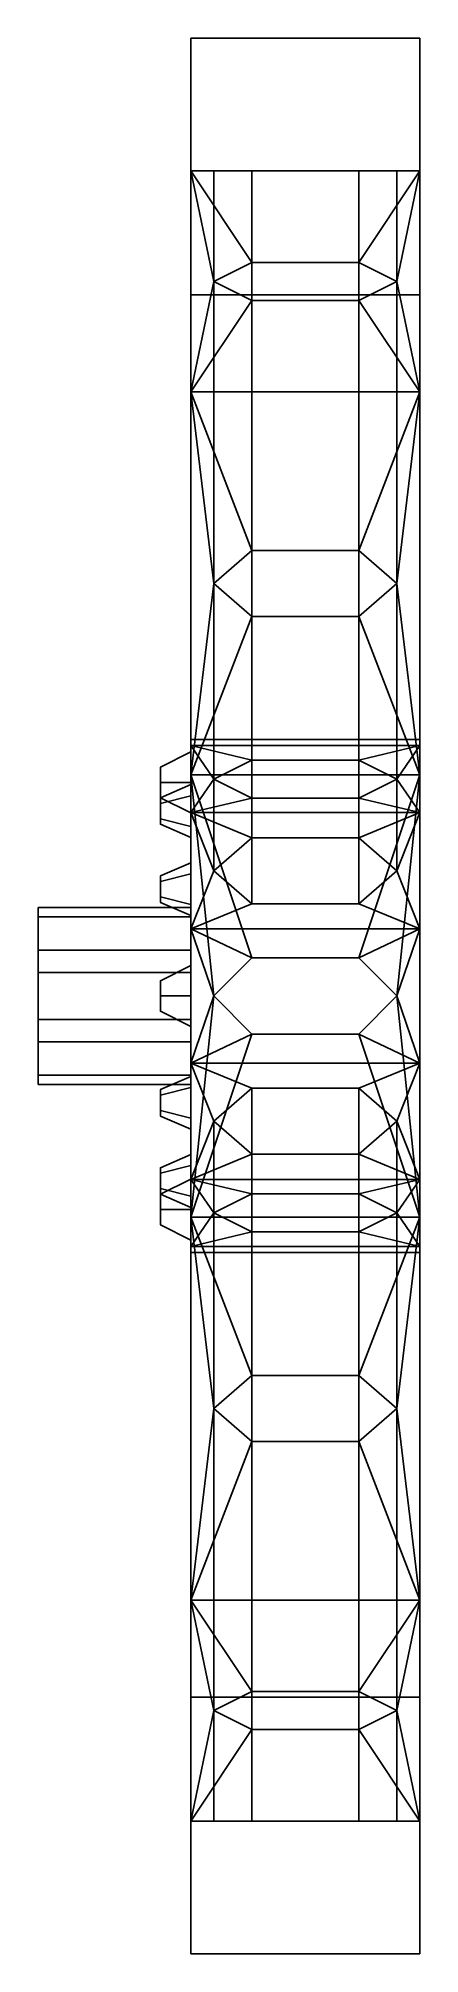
# Model space of a CAD drawing. Extents: x -1.05 to 1.05, y -0.63 to 0.63.
# Drawn here: x -1.05 to -0.8, y -0.628 to 0.628 of the extents above.
import ezdxf

# ---------------------------------------------------------------- set-up
doc = ezdxf.new("R2010")
doc.units = 0
doc.layers.add('WHEELS', color=2, linetype='CONTINUOUS')

msp = doc.modelspace()

# ---------------------------------------------------------------- linework, layer by layer
at = {"layer": 'WHEELS'}
for points in [[(-0.95, 0.4596, 0.4596), (-0.95, 0.6279, 0.1682), (-0.95, 0.5409, 0.1449), (-0.95, 0.396, 0.396)], [(-0.8, 0.4596, 0.4596), (-0.8, 0.6279, 0.1682), (-0.95, 0.6279, 0.1682), (-0.95, 0.4596, 0.4596)], [(-0.95, 0.6279, 0.1682), (-0.95, 0.6279, -0.1682), (-0.95, 0.5409, -0.1449), (-0.95, 0.5409, 0.1449)], [(-0.8, 0.6279, 0.1682), (-0.8, 0.6279, -0.1682), (-0.95, 0.6279, -0.1682), (-0.95, 0.6279, 0.1682)], [(-0.95, 0.6279, -0.1682), (-0.95, 0.4596, -0.4596), (-0.95, 0.396, -0.396), (-0.95, 0.5409, -0.1449)], [(-0.8, 0.6279, -0.1682), (-0.8, 0.4596, -0.4596), (-0.95, 0.4596, -0.4596), (-0.95, 0.6279, -0.1682)], [(-0.8, 0.396, 0.396), (-0.8, 0.5409, 0.1449), (-0.8, 0.6279, 0.1682), (-0.8, 0.4596, 0.4596)], [(-0.8, 0.5409, 0.1449), (-0.8, 0.5409, -0.1449), (-0.8, 0.6279, -0.1682), (-0.8, 0.6279, 0.1682)], [(-0.8, 0.5409, -0.1449), (-0.8, 0.396, -0.396), (-0.8, 0.4596, -0.4596), (-0.8, 0.6279, -0.1682)], [(-0.8, 0.5409, 0.1449), (-0.84, 0.4809, 0.2488), (-0.91, 0.4809, 0.2488), (-0.95, 0.5409, 0.1449)], [(-0.91, 0.4809, 0.2488), (-0.935, 0.4684, 0.2705), (-0.935, 0.4684, 0.2705), (-0.95, 0.5409, 0.1449)], [(-0.935, 0.4684, 0.2705), (-0.95, 0.396, 0.396), (-0.95, 0.396, 0.396), (-0.95, 0.5409, 0.1449)], [(-0.8, 0.5409, -0.1449), (-0.84, 0.5409, -0.025), (-0.91, 0.5409, -0.025), (-0.95, 0.5409, -0.1449)], [(-0.91, 0.5409, -0.025), (-0.935, 0.5409), (-0.935, 0.5409), (-0.95, 0.5409, -0.1449)], [(-0.935, 0.5409), (-0.95, 0.5409, 0.1449), (-0.95, 0.5409, 0.1449), (-0.95, 0.5409, -0.1449)], [(-0.91, 0.5409, 0.025), (-0.95, 0.5409, 0.1449), (-0.95, 0.5409, 0.1449), (-0.935, 0.5409)], [(-0.84, 0.5409, 0.025), (-0.8, 0.5409, 0.1449), (-0.95, 0.5409, 0.1449), (-0.91, 0.5409, 0.025)], [(-0.935, 0.4684, -0.2705), (-0.95, 0.5409, -0.1449), (-0.95, 0.5409, -0.1449), (-0.95, 0.396, -0.396)], [(-0.91, 0.4809, -0.2488), (-0.95, 0.5409, -0.1449), (-0.95, 0.5409, -0.1449), (-0.935, 0.4684, -0.2705)], [(-0.84, 0.4809, -0.2488), (-0.8, 0.5409, -0.1449), (-0.95, 0.5409, -0.1449), (-0.91, 0.4809, -0.2488)], [(-0.935, 0.5409), (-0.91, 0.5409, -0.025), (-0.91, 0.1642, -0.025), (-0.935, 0.1642)], [(-0.91, 0.5409, 0.025), (-0.935, 0.5409), (-0.935, 0.1642), (-0.91, 0.1642, 0.025)], [(-0.84, 0.5409, 0.025), (-0.91, 0.5409, 0.025), (-0.91, 0.1642, 0.025), (-0.84, 0.1642, 0.025)], [(-0.91, 0.5409, -0.025), (-0.84, 0.5409, -0.025), (-0.84, 0.1642, -0.025), (-0.91, 0.1642, -0.025)], [(-0.815, 0.4684, 0.2705), (-0.84, 0.4809, 0.2488), (-0.84, 0.4809, 0.2488), (-0.8, 0.5409, 0.1449)], [(-0.8, 0.5409, 0.1449), (-0.84, 0.5409, 0.025), (-0.84, 0.5409, 0.025), (-0.815, 0.5409)], [(-0.815, 0.5409), (-0.84, 0.5409, -0.025), (-0.84, 0.5409, -0.025), (-0.8, 0.5409, -0.1449)], [(-0.84, 0.5409, -0.025), (-0.815, 0.5409), (-0.815, 0.1642), (-0.84, 0.1642, -0.025)], [(-0.815, 0.5409), (-0.84, 0.5409, 0.025), (-0.84, 0.1642, 0.025), (-0.815, 0.1642)], [(-0.8, 0.5409, -0.1449), (-0.84, 0.4809, -0.2488), (-0.84, 0.4809, -0.2488), (-0.815, 0.4684, -0.2705)], [(-0.8, 0.396, 0.396), (-0.815, 0.4684, 0.2705), (-0.815, 0.4684, 0.2705), (-0.8, 0.5409, 0.1449)], [(-0.8, 0.5409, 0.1449), (-0.815, 0.5409), (-0.815, 0.5409), (-0.8, 0.5409, -0.1449)], [(-0.8, 0.5409, -0.1449), (-0.815, 0.4684, -0.2705), (-0.815, 0.4684, -0.2705), (-0.8, 0.396, -0.396)], [(-0.935, 0.4684, 0.2705), (-0.91, 0.4809, 0.2488), (-0.91, 0.1547, 0.0605), (-0.935, 0.1422, 0.0821)], [(-0.91, 0.4809, -0.2488), (-0.935, 0.4684, -0.2705), (-0.935, 0.1422, -0.0821), (-0.91, 0.1547, -0.0605)], [(-0.91, 0.4809, 0.2488), (-0.84, 0.4809, 0.2488), (-0.84, 0.1547, 0.0605), (-0.91, 0.1547, 0.0605)], [(-0.84, 0.4809, -0.2488), (-0.91, 0.4809, -0.2488), (-0.91, 0.1547, -0.0605), (-0.84, 0.1547, -0.0605)], [(-0.84, 0.4809, 0.2488), (-0.815, 0.4684, 0.2705), (-0.815, 0.1422, 0.0821), (-0.84, 0.1547, 0.0605)], [(-0.815, 0.4684, -0.2705), (-0.84, 0.4809, -0.2488), (-0.84, 0.1547, -0.0605), (-0.815, 0.1422, -0.0821)], [(-0.91, 0.4559, 0.2921), (-0.95, 0.396, 0.396), (-0.95, 0.396, 0.396), (-0.935, 0.4684, 0.2705)], [(-0.91, 0.4559, -0.2921), (-0.935, 0.4684, -0.2705), (-0.935, 0.4684, -0.2705), (-0.95, 0.396, -0.396)], [(-0.91, 0.4559, 0.2921), (-0.935, 0.4684, 0.2705), (-0.935, 0.1422, 0.0821), (-0.91, 0.1297, 0.1038)], [(-0.935, 0.4684, -0.2705), (-0.91, 0.4559, -0.2921), (-0.91, 0.1297, -0.1038), (-0.935, 0.1422, -0.0821)], [(-0.8, 0.396, 0.396), (-0.84, 0.4559, 0.2921), (-0.84, 0.4559, 0.2921), (-0.815, 0.4684, 0.2705)], [(-0.815, 0.4684, 0.2705), (-0.84, 0.4559, 0.2921), (-0.84, 0.1297, 0.1038), (-0.815, 0.1422, 0.0821)], [(-0.815, 0.4684, -0.2705), (-0.84, 0.4559, -0.2921), (-0.84, 0.4559, -0.2921), (-0.8, 0.396, -0.396)], [(-0.84, 0.4559, -0.2921), (-0.815, 0.4684, -0.2705), (-0.815, 0.1422, -0.0821), (-0.84, 0.1297, -0.1038)], [(-0.95, 0.1682, 0.6279), (-0.95, 0.4596, 0.4596), (-0.95, 0.396, 0.396), (-0.95, 0.1449, 0.5409)], [(-0.8, 0.1682, 0.6279), (-0.8, 0.4596, 0.4596), (-0.95, 0.4596, 0.4596), (-0.95, 0.1682, 0.6279)], [(-0.95, 0.4596, -0.4596), (-0.95, 0.1682, -0.6279), (-0.95, 0.1449, -0.5409), (-0.95, 0.396, -0.396)], [(-0.8, 0.4596, -0.4596), (-0.8, 0.1682, -0.6279), (-0.95, 0.1682, -0.6279), (-0.95, 0.4596, -0.4596)], [(-0.84, 0.4559, 0.2921), (-0.8, 0.396, 0.396), (-0.95, 0.396, 0.396), (-0.91, 0.4559, 0.2921)], [(-0.8, 0.396, -0.396), (-0.84, 0.4559, -0.2921), (-0.91, 0.4559, -0.2921), (-0.95, 0.396, -0.396)], [(-0.84, 0.4559, 0.2921), (-0.91, 0.4559, 0.2921), (-0.91, 0.1297, 0.1038), (-0.84, 0.1297, 0.1038)], [(-0.91, 0.4559, -0.2921), (-0.84, 0.4559, -0.2921), (-0.84, 0.1297, -0.1038), (-0.91, 0.1297, -0.1038)], [(-0.8, 0.1449, 0.5409), (-0.8, 0.396, 0.396), (-0.8, 0.4596, 0.4596), (-0.8, 0.1682, 0.6279)], [(-0.8, 0.396, -0.396), (-0.8, 0.1449, -0.5409), (-0.8, 0.1682, -0.6279), (-0.8, 0.4596, -0.4596)], [(-0.8, 0.396, 0.396), (-0.84, 0.2921, 0.4559), (-0.91, 0.2921, 0.4559), (-0.95, 0.396, 0.396)], [(-0.91, 0.2921, 0.4559), (-0.935, 0.2705, 0.4684), (-0.935, 0.2705, 0.4684), (-0.95, 0.396, 0.396)], [(-0.935, 0.2705, 0.4684), (-0.95, 0.1449, 0.5409), (-0.95, 0.1449, 0.5409), (-0.95, 0.396, 0.396)], [(-0.935, 0.2705, -0.4684), (-0.95, 0.396, -0.396), (-0.95, 0.396, -0.396), (-0.95, 0.1449, -0.5409)], [(-0.91, 0.2921, -0.4559), (-0.95, 0.396, -0.396), (-0.95, 0.396, -0.396), (-0.935, 0.2705, -0.4684)], [(-0.84, 0.2921, -0.4559), (-0.8, 0.396, -0.396), (-0.95, 0.396, -0.396), (-0.91, 0.2921, -0.4559)], [(-0.815, 0.2705, 0.4684), (-0.84, 0.2921, 0.4559), (-0.84, 0.2921, 0.4559), (-0.8, 0.396, 0.396)], [(-0.8, 0.396, -0.396), (-0.84, 0.2921, -0.4559), (-0.84, 0.2921, -0.4559), (-0.815, 0.2705, -0.4684)], [(-0.8, 0.1449, 0.5409), (-0.815, 0.2705, 0.4684), (-0.815, 0.2705, 0.4684), (-0.8, 0.396, 0.396)], [(-0.8, 0.396, -0.396), (-0.815, 0.2705, -0.4684), (-0.815, 0.2705, -0.4684), (-0.8, 0.1449, -0.5409)], [(-0.935, 0.2705, 0.4684), (-0.91, 0.2921, 0.4559), (-0.91, 0.1038, 0.1297), (-0.935, 0.0821, 0.1422)], [(-0.91, 0.2921, -0.4559), (-0.935, 0.2705, -0.4684), (-0.935, 0.0821, -0.1422), (-0.91, 0.1038, -0.1297)], [(-0.91, 0.2921, 0.4559), (-0.84, 0.2921, 0.4559), (-0.84, 0.1038, 0.1297), (-0.91, 0.1038, 0.1297)], [(-0.84, 0.2921, -0.4559), (-0.91, 0.2921, -0.4559), (-0.91, 0.1038, -0.1297), (-0.84, 0.1038, -0.1297)], [(-0.84, 0.2921, 0.4559), (-0.815, 0.2705, 0.4684), (-0.815, 0.0821, 0.1422), (-0.84, 0.1038, 0.1297)], [(-0.815, 0.2705, -0.4684), (-0.84, 0.2921, -0.4559), (-0.84, 0.1038, -0.1297), (-0.815, 0.0821, -0.1422)], [(-0.91, 0.2488, 0.4809), (-0.95, 0.1449, 0.5409), (-0.95, 0.1449, 0.5409), (-0.935, 0.2705, 0.4684)], [(-0.91, 0.2488, -0.4809), (-0.935, 0.2705, -0.4684), (-0.935, 0.2705, -0.4684), (-0.95, 0.1449, -0.5409)], [(-0.91, 0.2488, 0.4809), (-0.935, 0.2705, 0.4684), (-0.935, 0.0821, 0.1422), (-0.91, 0.0605, 0.1547)], [(-0.935, 0.2705, -0.4684), (-0.91, 0.2488, -0.4809), (-0.91, 0.0605, -0.1547), (-0.935, 0.0821, -0.1422)], [(-0.8, 0.1449, 0.5409), (-0.84, 0.2488, 0.4809), (-0.84, 0.2488, 0.4809), (-0.815, 0.2705, 0.4684)], [(-0.815, 0.2705, 0.4684), (-0.84, 0.2488, 0.4809), (-0.84, 0.0605, 0.1547), (-0.815, 0.0821, 0.1422)], [(-0.815, 0.2705, -0.4684), (-0.84, 0.2488, -0.4809), (-0.84, 0.2488, -0.4809), (-0.8, 0.1449, -0.5409)], [(-0.84, 0.2488, -0.4809), (-0.815, 0.2705, -0.4684), (-0.815, 0.0821, -0.1422), (-0.84, 0.0605, -0.1547)], [(-0.84, 0.2488, 0.4809), (-0.8, 0.1449, 0.5409), (-0.95, 0.1449, 0.5409), (-0.91, 0.2488, 0.4809)], [(-0.8, 0.1449, -0.5409), (-0.84, 0.2488, -0.4809), (-0.91, 0.2488, -0.4809), (-0.95, 0.1449, -0.5409)], [(-0.84, 0.2488, 0.4809), (-0.91, 0.2488, 0.4809), (-0.91, 0.0605, 0.1547), (-0.84, 0.0605, 0.1547)], [(-0.91, 0.2488, -0.4809), (-0.84, 0.2488, -0.4809), (-0.84, 0.0605, -0.1547), (-0.91, 0.0605, -0.1547)], [(-0.8, 0.1682, -0.6279), (-0.8, -0.1682, -0.6279), (-0.95, -0.1682, -0.6279), (-0.95, 0.1682, -0.6279)], [(-0.95, 0.1682, -0.6279), (-0.95, -0.1682, -0.6279), (-0.95, -0.1449, -0.5409), (-0.95, 0.1449, -0.5409)], [(-0.95, -0.1682, 0.6279), (-0.95, 0.1682, 0.6279), (-0.95, 0.1449, 0.5409), (-0.95, -0.1449, 0.5409)], [(-0.8, -0.1682, 0.6279), (-0.8, 0.1682, 0.6279), (-0.95, 0.1682, 0.6279), (-0.95, -0.1682, 0.6279)], [(-0.935, 0.1422, 0.0821), (-0.95, 0.1642, 0.044), (-0.95, 0.1642, 0.044), (-0.95, 0.1202, 0.1202)], [(-0.91, 0.1547, 0.0605), (-0.95, 0.1642, 0.044), (-0.95, 0.1642, 0.044), (-0.935, 0.1422, 0.0821)], [(-0.84, 0.1547, 0.0605), (-0.8, 0.1642, 0.044), (-0.95, 0.1642, 0.044), (-0.91, 0.1547, 0.0605)], [(-0.91, 0.1642, 0.025), (-0.935, 0.1642), (-0.935, 0.1642), (-0.95, 0.1642, 0.044)], [(-0.935, 0.1642), (-0.95, 0.1642, -0.044), (-0.95, 0.1642, -0.044), (-0.95, 0.1642, 0.044)], [(-0.91, 0.1642, -0.025), (-0.95, 0.1642, -0.044), (-0.95, 0.1642, -0.044), (-0.935, 0.1642)], [(-0.84, 0.1642, -0.025), (-0.8, 0.1642, -0.044), (-0.95, 0.1642, -0.044), (-0.91, 0.1642, -0.025)], [(-0.8, 0.1642, 0.044), (-0.84, 0.1642, 0.025), (-0.91, 0.1642, 0.025), (-0.95, 0.1642, 0.044)], [(-0.91, 0.1547, -0.0605), (-0.935, 0.1422, -0.0821), (-0.935, 0.1422, -0.0821), (-0.95, 0.1642, -0.044)], [(-0.935, 0.1422, -0.0821), (-0.95, 0.1202, -0.1202), (-0.95, 0.1202, -0.1202), (-0.95, 0.1642, -0.044)], [(-0.8, 0.1642, -0.044), (-0.84, 0.1547, -0.0605), (-0.91, 0.1547, -0.0605), (-0.95, 0.1642, -0.044)], [(-0.95, 0.1642, 0.044), (-0.95, 0.1642, 0.044), (-0.95, 0.16), (-0.95, 0.1386, 0.08)], [(-0.95, 0.1642, 0.044), (-0.95, 0.1642, 0.044), (-0.95, 0.1386, 0.08), (-0.95, 0.1202, 0.1202)], [(-0.95, 0.1642, -0.044), (-0.95, 0.1642, -0.044), (-0.95, 0.1386, -0.08), (-0.95, 0.16)], [(-0.95, 0.1642, -0.044), (-0.95, 0.1642, -0.044), (-0.95, 0.16), (-0.95, 0.1642, 0.044)], [(-0.95, 0.1202, -0.1202), (-0.95, 0.1202, -0.1202), (-0.95, 0.1386, -0.08), (-0.95, 0.1642, -0.044)], [(-0.8, 0.1642, 0.044), (-0.84, 0.1547, 0.0605), (-0.84, 0.1547, 0.0605), (-0.815, 0.1422, 0.0821)], [(-0.815, 0.1642), (-0.84, 0.1642, 0.025), (-0.84, 0.1642, 0.025), (-0.8, 0.1642, 0.044)], [(-0.8, 0.1642, -0.044), (-0.84, 0.1642, -0.025), (-0.84, 0.1642, -0.025), (-0.815, 0.1642)], [(-0.815, 0.1422, -0.0821), (-0.84, 0.1547, -0.0605), (-0.84, 0.1547, -0.0605), (-0.8, 0.1642, -0.044)], [(-0.8, 0.1642, 0.044), (-0.815, 0.1422, 0.0821), (-0.815, 0.1422, 0.0821), (-0.8, 0.1202, 0.1202)], [(-0.8, 0.1642, -0.044), (-0.815, 0.1642), (-0.815, 0.1642), (-0.8, 0.1642, 0.044)], [(-0.8, 0.1202, -0.1202), (-0.815, 0.1422, -0.0821), (-0.815, 0.1422, -0.0821), (-0.8, 0.1642, -0.044)], [(-0.8, 0.1449, -0.5409), (-0.8, -0.1449, -0.5409), (-0.8, -0.1682, -0.6279), (-0.8, 0.1682, -0.6279)], [(-0.8, -0.1449, 0.5409), (-0.8, 0.1449, 0.5409), (-0.8, 0.1682, 0.6279), (-0.8, -0.1682, 0.6279)], [(-0.8, 0.1642, -0.044), (-0.8, -0.1202, 0.1202), (-0.8, -0.1642, 0.044), (-0.8, 0.1202, -0.1202)], [(-0.8, 0.1642, 0.044), (-0.8, -0.044, 0.1642), (-0.8, -0.1202, 0.1202), (-0.8, 0.1642, -0.044)], [(-0.8, 0.1202, 0.1202), (-0.8, 0.044, 0.1642), (-0.8, -0.044, 0.1642), (-0.8, 0.1642, 0.044)], [(-0.95, 0.14, 0.02), (-0.95, 0.16), (-0.97, 0.15), (-0.97, 0.14, 0.01)], [(-0.95, 0.16), (-0.95, 0.14, -0.02), (-0.97, 0.14, -0.01), (-0.97, 0.15)], [(-0.95, 0.1386, 0.08), (-0.95, 0.16), (-0.95, 0.14, 0.02), (-0.95, 0.1312, 0.0527)], [(-0.95, 0.16), (-0.95, 0.1386, -0.08), (-0.95, 0.1312, -0.0527), (-0.95, 0.14, -0.02)], [(-0.97, 0.13), (-0.97, 0.14, 0.01), (-0.97, 0.15), (-0.97, 0.14, -0.01)], [(-0.95, 0.14, -0.02), (-0.95, 0.12), (-0.97, 0.13), (-0.97, 0.14, -0.01)], [(-0.95, 0.12), (-0.95, 0.14, 0.02), (-0.97, 0.14, 0.01), (-0.97, 0.13)], [(-0.95, 0.1112, 0.0873), (-0.95, 0.1386, 0.08), (-0.97, 0.1299, 0.075), (-0.97, 0.1162, 0.0787)], [(-0.95, 0.1386, 0.08), (-0.95, 0.1312, 0.0527), (-0.97, 0.1262, 0.0613), (-0.97, 0.1299, 0.075)], [(-0.95, 0.1312, -0.0527), (-0.95, 0.1386, -0.08), (-0.97, 0.1299, -0.075), (-0.97, 0.1262, -0.0613)], [(-0.95, 0.1386, -0.08), (-0.95, 0.1112, -0.0873), (-0.97, 0.1162, -0.0787), (-0.97, 0.1299, -0.075)], [(-0.84, 0.025, -0.5409), (-0.8, 0.1449, -0.5409), (-0.95, 0.1449, -0.5409), (-0.91, 0.025, -0.5409)], [(-0.91, 0.025, -0.5409), (-0.95, 0.1449, -0.5409), (-0.95, 0.1449, -0.5409), (-0.935, 0, -0.5409)], [(-0.935, 0, -0.5409), (-0.95, 0.1449, -0.5409), (-0.95, 0.1449, -0.5409), (-0.95, -0.1449, -0.5409)], [(-0.8, 0.1449, 0.5409), (-0.84, 0.025, 0.5409), (-0.91, 0.025, 0.5409), (-0.95, 0.1449, 0.5409)], [(-0.91, 0.025, 0.5409), (-0.935, 0, 0.5409), (-0.935, 0, 0.5409), (-0.95, 0.1449, 0.5409)], [(-0.935, 0, 0.5409), (-0.95, -0.1449, 0.5409), (-0.95, -0.1449, 0.5409), (-0.95, 0.1449, 0.5409)], [(-0.91, 0.1297, 0.1038), (-0.935, 0.1422, 0.0821), (-0.935, 0.1422, 0.0821), (-0.95, 0.1202, 0.1202)], [(-0.91, 0.1297, -0.1038), (-0.95, 0.1202, -0.1202), (-0.95, 0.1202, -0.1202), (-0.935, 0.1422, -0.0821)], [(-0.95, 0.1312, 0.0527), (-0.95, 0.14, 0.02), (-0.95, 0.12), (-0.95, 0.1039, 0.06)], [(-0.95, 0.14, -0.02), (-0.95, 0.1312, -0.0527), (-0.95, 0.1039, -0.06), (-0.95, 0.12)], [(-0.95, 0.08, 0.1386), (-0.95, 0.1386, 0.08), (-0.95, 0.1112, 0.0873), (-0.95, 0.0873, 0.1112)], [(-0.95, 0.1386, -0.08), (-0.95, 0.08, -0.1386), (-0.95, 0.0873, -0.1112), (-0.95, 0.1112, -0.0873)], [(-0.95, 0.1202, 0.1202), (-0.95, 0.1202, 0.1202), (-0.95, 0.1386, 0.08), (-0.95, 0.08, 0.1386)], [(-0.95, 0.1202, -0.1202), (-0.95, 0.1202, -0.1202), (-0.95, 0.08, -0.1386), (-0.95, 0.1386, -0.08)], [(-0.8, 0.1449, -0.5409), (-0.84, 0.025, -0.5409), (-0.84, 0.025, -0.5409), (-0.815, 0, -0.5409)], [(-0.815, 0, 0.5409), (-0.84, 0.025, 0.5409), (-0.84, 0.025, 0.5409), (-0.8, 0.1449, 0.5409)], [(-0.815, 0.1422, 0.0821), (-0.84, 0.1297, 0.1038), (-0.84, 0.1297, 0.1038), (-0.8, 0.1202, 0.1202)], [(-0.8, 0.1202, -0.1202), (-0.84, 0.1297, -0.1038), (-0.84, 0.1297, -0.1038), (-0.815, 0.1422, -0.0821)], [(-0.8, 0.1449, -0.5409), (-0.815, 0, -0.5409), (-0.815, 0, -0.5409), (-0.8, -0.1449, -0.5409)], [(-0.8, -0.1449, 0.5409), (-0.815, 0, 0.5409), (-0.815, 0, 0.5409), (-0.8, 0.1449, 0.5409)], [(-0.95, 0.1312, 0.0527), (-0.95, 0.1039, 0.06), (-0.97, 0.1126, 0.065), (-0.97, 0.1262, 0.0613)], [(-0.95, 0.1039, -0.06), (-0.95, 0.1312, -0.0527), (-0.97, 0.1262, -0.0613), (-0.97, 0.1126, -0.065)], [(-0.97, 0.1126, 0.065), (-0.97, 0.1162, 0.0787), (-0.97, 0.1299, 0.075), (-0.97, 0.1262, 0.0613)], [(-0.97, 0.1126, -0.065), (-0.97, 0.1262, -0.0613), (-0.97, 0.1299, -0.075), (-0.97, 0.1162, -0.0787)], [(-0.8, 0.1202, 0.1202), (-0.84, 0.1297, 0.1038), (-0.91, 0.1297, 0.1038), (-0.95, 0.1202, 0.1202)], [(-0.84, 0.1297, -0.1038), (-0.8, 0.1202, -0.1202), (-0.95, 0.1202, -0.1202), (-0.91, 0.1297, -0.1038)], [(-0.95, 0.1039, 0.06), (-0.95, 0.1112, 0.0873), (-0.97, 0.1162, 0.0787), (-0.97, 0.1126, 0.065)], [(-0.95, 0.1112, -0.0873), (-0.95, 0.1039, -0.06), (-0.97, 0.1126, -0.065), (-0.97, 0.1162, -0.0787)], [(-0.935, 0.0821, 0.1422), (-0.95, 0.1202, 0.1202), (-0.95, 0.1202, 0.1202), (-0.95, 0.044, 0.1642)], [(-0.91, 0.1038, 0.1297), (-0.95, 0.1202, 0.1202), (-0.95, 0.1202, 0.1202), (-0.935, 0.0821, 0.1422)], [(-0.84, 0.1038, 0.1297), (-0.8, 0.1202, 0.1202), (-0.95, 0.1202, 0.1202), (-0.91, 0.1038, 0.1297)], [(-0.91, 0.1038, -0.1297), (-0.935, 0.0821, -0.1422), (-0.935, 0.0821, -0.1422), (-0.95, 0.1202, -0.1202)], [(-0.935, 0.0821, -0.1422), (-0.95, 0.044, -0.1642), (-0.95, 0.044, -0.1642), (-0.95, 0.1202, -0.1202)], [(-0.8, 0.1202, -0.1202), (-0.84, 0.1038, -0.1297), (-0.91, 0.1038, -0.1297), (-0.95, 0.1202, -0.1202)], [(-0.95, 0.1202, 0.1202), (-0.95, 0.1202, 0.1202), (-0.95, 0.08, 0.1386), (-0.95, 0.044, 0.1642)], [(-0.95, 0.044, -0.1642), (-0.95, 0.044, -0.1642), (-0.95, 0.08, -0.1386), (-0.95, 0.1202, -0.1202)], [(-0.95, 0.1039, 0.06), (-0.95, 0.12), (-0.95, 0.058, -0.0155), (-0.95, 0.052, 0.03)], [(-0.95, 0.12), (-0.95, 0.1039, -0.06), (-0.95, 0.058, -0.0155)], [(-0.8, 0.1202, 0.1202), (-0.84, 0.1038, 0.1297), (-0.84, 0.1038, 0.1297), (-0.815, 0.0821, 0.1422)], [(-0.815, 0.0821, -0.1422), (-0.84, 0.1038, -0.1297), (-0.84, 0.1038, -0.1297), (-0.8, 0.1202, -0.1202)], [(-0.8, 0.1202, 0.1202), (-0.815, 0.0821, 0.1422), (-0.815, 0.0821, 0.1422), (-0.8, 0.044, 0.1642)], [(-0.8, 0.044, -0.1642), (-0.815, 0.0821, -0.1422), (-0.815, 0.0821, -0.1422), (-0.8, 0.1202, -0.1202)], [(-0.8, 0.1202, -0.1202), (-0.8, -0.1642, 0.044), (-0.8, -0.1642, -0.044), (-0.8, 0.044, -0.1642)], [(-0.95, 0.0873, 0.1112), (-0.95, 0.1112, 0.0873), (-0.95, 0.1039, 0.06), (-0.95, 0.06, 0.1039)], [(-0.95, 0.1112, -0.0873), (-0.95, 0.0873, -0.1112), (-0.95, 0.06, -0.1039), (-0.95, 0.1039, -0.06)], [(-0.95, 0.06, 0.1039), (-0.95, 0.1039, 0.06), (-0.95, 0.052, 0.03), (-0.95, 0.0155, 0.058)], [(-0.95, 0.1039, -0.06), (-0.95, 0.06, -0.1039), (-0.95, 0.03, -0.052), (-0.95, 0.058, -0.0155)], [(-0.95, 0.0873, 0.1112), (-0.95, 0.06, 0.1039), (-0.97, 0.065, 0.1126), (-0.97, 0.0787, 0.1162)], [(-0.95, 0.08, 0.1386), (-0.95, 0.0873, 0.1112), (-0.97, 0.0787, 0.1162), (-0.97, 0.075, 0.1299)], [(-0.95, 0.06, -0.1039), (-0.95, 0.0873, -0.1112), (-0.97, 0.0787, -0.1162), (-0.97, 0.065, -0.1126)], [(-0.95, 0.0873, -0.1112), (-0.95, 0.08, -0.1386), (-0.97, 0.075, -0.1299), (-0.97, 0.0787, -0.1162)], [(-0.95, 0.0527, 0.1312), (-0.95, 0.08, 0.1386), (-0.97, 0.075, 0.1299), (-0.97, 0.0613, 0.1262)], [(-0.95, 0.08, -0.1386), (-0.95, 0.0527, -0.1312), (-0.97, 0.0613, -0.1262), (-0.97, 0.075, -0.1299)], [(-0.97, 0.065, 0.1126), (-0.97, 0.0613, 0.1262), (-0.97, 0.075, 0.1299), (-0.97, 0.0787, 0.1162)], [(-0.97, 0.065, -0.1126), (-0.97, 0.0787, -0.1162), (-0.97, 0.075, -0.1299), (-0.97, 0.0613, -0.1262)], [(-0.91, 0.0605, 0.1547), (-0.935, 0.0821, 0.1422), (-0.935, 0.0821, 0.1422), (-0.95, 0.044, 0.1642)], [(-0.91, 0.0605, -0.1547), (-0.95, 0.044, -0.1642), (-0.95, 0.044, -0.1642), (-0.935, 0.0821, -0.1422)], [(-0.95, 0, 0.16), (-0.95, 0.08, 0.1386), (-0.95, 0.0527, 0.1312), (-0.95, 0.02, 0.14)], [(-0.95, 0.08, -0.1386), (-0.95, 0, -0.16), (-0.95, 0.02, -0.14), (-0.95, 0.0527, -0.1312)], [(-0.95, 0.044, 0.1642), (-0.95, 0.044, 0.1642), (-0.95, 0.08, 0.1386), (-0.95, 0, 0.16)], [(-0.95, 0.044, -0.1642), (-0.95, 0.044, -0.1642), (-0.95, 0, -0.16), (-0.95, 0.08, -0.1386)], [(-0.815, 0.0821, 0.1422), (-0.84, 0.0605, 0.1547), (-0.84, 0.0605, 0.1547), (-0.8, 0.044, 0.1642)], [(-0.8, 0.044, -0.1642), (-0.84, 0.0605, -0.1547), (-0.84, 0.0605, -0.1547), (-0.815, 0.0821, -0.1422)], [(-0.95, 0.06, 0.1039), (-0.95, 0.0527, 0.1312), (-0.97, 0.0613, 0.1262), (-0.97, 0.065, 0.1126)], [(-0.95, 0.0527, -0.1312), (-0.95, 0.06, -0.1039), (-0.97, 0.065, -0.1126), (-0.97, 0.0613, -0.1262)], [(-0.95, 0.052, 0.03), (-0.95, 0.058, -0.0155), (-1.05, 0.058, -0.0155), (-1.05, 0.052, 0.03)], [(-0.95, 0.058, -0.0155), (-0.95, 0.03, -0.052), (-1.05, 0.03, -0.052), (-1.05, 0.058, -0.0155)], [(-1.05, 0.0155, 0.058), (-1.05, 0.052, 0.03), (-1.05, 0.058, -0.0155), (-1.05, -0.03, 0.052)], [(-1.05, -0.03, 0.052), (-1.05, 0.058, -0.0155), (-1.05, 0.03, -0.052), (-1.05, -0.058, 0.0155)], [(-0.95, 0.0155, 0.058), (-0.95, 0.052, 0.03), (-1.05, 0.052, 0.03), (-1.05, 0.0155, 0.058)], [(-0.8, 0.044, 0.1642), (-0.84, 0.0605, 0.1547), (-0.91, 0.0605, 0.1547), (-0.95, 0.044, 0.1642)], [(-0.84, 0.0605, -0.1547), (-0.8, 0.044, -0.1642), (-0.95, 0.044, -0.1642), (-0.91, 0.0605, -0.1547)], [(-0.95, 0, 0.12), (-0.95, 0.06, 0.1039), (-0.95, 0.0155, 0.058)], [(-0.95, 0.02, 0.14), (-0.95, 0.0527, 0.1312), (-0.95, 0.06, 0.1039), (-0.95, 0, 0.12)], [(-0.95, 0.06, -0.1039), (-0.95, 0, -0.12), (-0.95, -0.0155, -0.058), (-0.95, 0.03, -0.052)], [(-0.95, 0.0527, -0.1312), (-0.95, 0.02, -0.14), (-0.95, 0, -0.12), (-0.95, 0.06, -0.1039)], [(-0.8, 0.044, -0.1642), (-0.84, 0.025, -0.1642), (-0.91, 0.025, -0.1642), (-0.95, 0.044, -0.1642)], [(-0.935, 0, -0.1642), (-0.95, -0.044, -0.1642), (-0.95, -0.044, -0.1642), (-0.95, 0.044, -0.1642)], [(-0.91, 0.025, -0.1642), (-0.935, 0, -0.1642), (-0.935, 0, -0.1642), (-0.95, 0.044, -0.1642)], [(-0.935, 0, 0.1642), (-0.95, 0.044, 0.1642), (-0.95, 0.044, 0.1642), (-0.95, -0.044, 0.1642)], [(-0.91, 0.025, 0.1642), (-0.95, 0.044, 0.1642), (-0.95, 0.044, 0.1642), (-0.935, 0, 0.1642)], [(-0.84, 0.025, 0.1642), (-0.8, 0.044, 0.1642), (-0.95, 0.044, 0.1642), (-0.91, 0.025, 0.1642)], [(-0.95, 0.044, 0.1642), (-0.95, 0.044, 0.1642), (-0.95, 0, 0.16), (-0.95, -0.044, 0.1642)], [(-0.95, -0.044, -0.1642), (-0.95, -0.044, -0.1642), (-0.95, 0, -0.16), (-0.95, 0.044, -0.1642)], [(-0.815, 0, -0.1642), (-0.84, 0.025, -0.1642), (-0.84, 0.025, -0.1642), (-0.8, 0.044, -0.1642)], [(-0.8, 0.044, 0.1642), (-0.84, 0.025, 0.1642), (-0.84, 0.025, 0.1642), (-0.815, 0, 0.1642)], [(-0.8, -0.044, -0.1642), (-0.815, 0, -0.1642), (-0.815, 0, -0.1642), (-0.8, 0.044, -0.1642)], [(-0.8, 0.044, 0.1642), (-0.815, 0, 0.1642), (-0.815, 0, 0.1642), (-0.8, -0.044, 0.1642)], [(-0.8, 0.044, -0.1642), (-0.8, -0.1642, -0.044), (-0.8, -0.1202, -0.1202), (-0.8, -0.044, -0.1642)], [(-0.95, 0.03, -0.052), (-0.95, -0.0155, -0.058), (-1.05, -0.0155, -0.058), (-1.05, 0.03, -0.052)], [(-1.05, -0.058, 0.0155), (-1.05, 0.03, -0.052), (-1.05, -0.0155, -0.058), (-1.05, -0.052, -0.03)], [(-0.95, -0.03, 0.052), (-0.95, 0.0155, 0.058), (-1.05, 0.0155, 0.058), (-1.05, -0.03, 0.052)], [(-0.95, 0, -0.12), (-0.95, 0.02, -0.14), (-0.97, 0.01, -0.14), (-0.97, 0, -0.13)], [(-0.95, 0.02, -0.14), (-0.95, 0, -0.16), (-0.97, 0, -0.15), (-0.97, 0.01, -0.14)], [(-0.95, 0.02, 0.14), (-0.95, 0, 0.12), (-0.97, 0, 0.13), (-0.97, 0.01, 0.14)], [(-0.95, 0, 0.16), (-0.95, 0.02, 0.14), (-0.97, 0.01, 0.14), (-0.97, 0, 0.15)], [(-0.95, -0.06, 0.1039), (-0.95, 0, 0.12), (-0.95, 0.0155, 0.058), (-0.95, -0.03, 0.052)], [(-0.91, 0.025, -0.5409), (-0.935, 0, -0.5409), (-0.935, 0, -0.1642), (-0.91, 0.025, -0.1642)], [(-0.935, 0, 0.5409), (-0.91, 0.025, 0.5409), (-0.91, 0.025, 0.1642), (-0.935, 0, 0.1642)], [(-0.84, 0.025, -0.5409), (-0.91, 0.025, -0.5409), (-0.91, 0.025, -0.1642), (-0.84, 0.025, -0.1642)], [(-0.91, 0.025, 0.5409), (-0.84, 0.025, 0.5409), (-0.84, 0.025, 0.1642), (-0.91, 0.025, 0.1642)], [(-0.815, 0, -0.5409), (-0.84, 0.025, -0.5409), (-0.84, 0.025, -0.1642), (-0.815, 0, -0.1642)], [(-0.84, 0.025, 0.5409), (-0.815, 0, 0.5409), (-0.815, 0, 0.1642), (-0.84, 0.025, 0.1642)], [(-0.97, 0, -0.13), (-0.97, 0.01, -0.14), (-0.97, 0, -0.15), (-0.97, -0.01, -0.14)], [(-0.97, 0, 0.13), (-0.97, -0.01, 0.14), (-0.97, 0, 0.15), (-0.97, 0.01, 0.14)], [(-0.95, -0.02, -0.14), (-0.95, 0, -0.12), (-0.97, 0, -0.13), (-0.97, -0.01, -0.14)], [(-0.95, 0, -0.16), (-0.95, -0.02, -0.14), (-0.97, -0.01, -0.14), (-0.97, 0, -0.15)], [(-0.91, -0.025, -0.5409), (-0.935, 0, -0.5409), (-0.935, 0, -0.5409), (-0.95, -0.1449, -0.5409)], [(-0.91, -0.025, -0.1642), (-0.95, -0.044, -0.1642), (-0.95, -0.044, -0.1642), (-0.935, 0, -0.1642)], [(-0.91, -0.025, 0.1642), (-0.935, 0, 0.1642), (-0.935, 0, 0.1642), (-0.95, -0.044, 0.1642)], [(-0.95, 0, -0.12), (-0.95, -0.06, -0.1039), (-0.95, -0.0155, -0.058)], [(-0.95, -0.02, -0.14), (-0.95, -0.0527, -0.1312), (-0.95, -0.06, -0.1039), (-0.95, 0, -0.12)], [(-0.95, 0, -0.16), (-0.95, -0.08, -0.1386), (-0.95, -0.0527, -0.1312), (-0.95, -0.02, -0.14)], [(-0.935, 0, -0.5409), (-0.91, -0.025, -0.5409), (-0.91, -0.025, -0.1642), (-0.935, 0, -0.1642)], [(-0.84, -0.025, -0.5409), (-0.815, 0, -0.5409), (-0.815, 0, -0.1642), (-0.84, -0.025, -0.1642)], [(-0.815, 0, -0.5409), (-0.84, -0.025, -0.5409), (-0.84, -0.025, -0.5409), (-0.8, -0.1449, -0.5409)], [(-0.8, -0.044, -0.1642), (-0.84, -0.025, -0.1642), (-0.84, -0.025, -0.1642), (-0.815, 0, -0.1642)], [(-0.95, 0, 0.12), (-0.95, -0.02, 0.14), (-0.97, -0.01, 0.14), (-0.97, 0, 0.13)], [(-0.95, -0.02, 0.14), (-0.95, 0, 0.16), (-0.97, 0, 0.15), (-0.97, -0.01, 0.14)], [(-0.91, -0.025, 0.5409), (-0.95, -0.1449, 0.5409), (-0.95, -0.1449, 0.5409), (-0.935, 0, 0.5409)], [(-0.95, -0.0527, 0.1312), (-0.95, -0.02, 0.14), (-0.95, 0, 0.12), (-0.95, -0.06, 0.1039)], [(-0.95, -0.08, 0.1386), (-0.95, 0, 0.16), (-0.95, -0.02, 0.14), (-0.95, -0.0527, 0.1312)], [(-0.95, -0.044, -0.1642), (-0.95, -0.044, -0.1642), (-0.95, -0.08, -0.1386), (-0.95, 0, -0.16)], [(-0.95, -0.044, 0.1642), (-0.95, -0.044, 0.1642), (-0.95, 0, 0.16), (-0.95, -0.08, 0.1386)], [(-0.91, -0.025, 0.5409), (-0.935, 0, 0.5409), (-0.935, 0, 0.1642), (-0.91, -0.025, 0.1642)], [(-0.8, -0.1449, 0.5409), (-0.84, -0.025, 0.5409), (-0.84, -0.025, 0.5409), (-0.815, 0, 0.5409)], [(-0.815, 0, 0.5409), (-0.84, -0.025, 0.5409), (-0.84, -0.025, 0.1642), (-0.815, 0, 0.1642)], [(-0.815, 0, 0.1642), (-0.84, -0.025, 0.1642), (-0.84, -0.025, 0.1642), (-0.8, -0.044, 0.1642)], [(-0.95, -0.0155, -0.058), (-0.95, -0.052, -0.03), (-1.05, -0.052, -0.03), (-1.05, -0.0155, -0.058)], [(-0.95, -0.06, -0.1039), (-0.95, -0.1039, -0.06), (-0.95, -0.052, -0.03), (-0.95, -0.0155, -0.058)], [(-0.8, -0.1449, -0.5409), (-0.84, -0.025, -0.5409), (-0.91, -0.025, -0.5409), (-0.95, -0.1449, -0.5409)], [(-0.84, -0.025, -0.1642), (-0.8, -0.044, -0.1642), (-0.95, -0.044, -0.1642), (-0.91, -0.025, -0.1642)], [(-0.84, -0.025, 0.5409), (-0.8, -0.1449, 0.5409), (-0.95, -0.1449, 0.5409), (-0.91, -0.025, 0.5409)], [(-0.8, -0.044, 0.1642), (-0.84, -0.025, 0.1642), (-0.91, -0.025, 0.1642), (-0.95, -0.044, 0.1642)], [(-0.91, -0.025, -0.5409), (-0.84, -0.025, -0.5409), (-0.84, -0.025, -0.1642), (-0.91, -0.025, -0.1642)], [(-0.84, -0.025, 0.5409), (-0.91, -0.025, 0.5409), (-0.91, -0.025, 0.1642), (-0.84, -0.025, 0.1642)], [(-0.95, -0.058, 0.0155), (-0.95, -0.03, 0.052), (-1.05, -0.03, 0.052), (-1.05, -0.058, 0.0155)], [(-0.95, -0.1039, 0.06), (-0.95, -0.06, 0.1039), (-0.95, -0.03, 0.052), (-0.95, -0.058, 0.0155)], [(-0.91, -0.0605, -0.1547), (-0.935, -0.0821, -0.1422), (-0.935, -0.0821, -0.1422), (-0.95, -0.044, -0.1642)], [(-0.935, -0.0821, -0.1422), (-0.95, -0.1202, -0.1202), (-0.95, -0.1202, -0.1202), (-0.95, -0.044, -0.1642)], [(-0.8, -0.044, -0.1642), (-0.84, -0.0605, -0.1547), (-0.91, -0.0605, -0.1547), (-0.95, -0.044, -0.1642)], [(-0.935, -0.0821, 0.1422), (-0.95, -0.044, 0.1642), (-0.95, -0.044, 0.1642), (-0.95, -0.1202, 0.1202)], [(-0.91, -0.0605, 0.1547), (-0.95, -0.044, 0.1642), (-0.95, -0.044, 0.1642), (-0.935, -0.0821, 0.1422)], [(-0.84, -0.0605, 0.1547), (-0.8, -0.044, 0.1642), (-0.95, -0.044, 0.1642), (-0.91, -0.0605, 0.1547)], [(-0.95, -0.1202, -0.1202), (-0.95, -0.1202, -0.1202), (-0.95, -0.08, -0.1386), (-0.95, -0.044, -0.1642)], [(-0.95, -0.044, 0.1642), (-0.95, -0.044, 0.1642), (-0.95, -0.08, 0.1386), (-0.95, -0.1202, 0.1202)], [(-0.815, -0.0821, -0.1422), (-0.84, -0.0605, -0.1547), (-0.84, -0.0605, -0.1547), (-0.8, -0.044, -0.1642)], [(-0.8, -0.044, 0.1642), (-0.84, -0.0605, 0.1547), (-0.84, -0.0605, 0.1547), (-0.815, -0.0821, 0.1422)], [(-0.8, -0.1202, -0.1202), (-0.815, -0.0821, -0.1422), (-0.815, -0.0821, -0.1422), (-0.8, -0.044, -0.1642)], [(-0.8, -0.044, 0.1642), (-0.815, -0.0821, 0.1422), (-0.815, -0.0821, 0.1422), (-0.8, -0.1202, 0.1202)], [(-0.95, -0.052, -0.03), (-0.95, -0.058, 0.0155), (-1.05, -0.058, 0.0155), (-1.05, -0.052, -0.03)], [(-0.95, -0.06, -0.1039), (-0.95, -0.0527, -0.1312), (-0.97, -0.0613, -0.1262), (-0.97, -0.065, -0.1126)], [(-0.95, -0.0527, -0.1312), (-0.95, -0.08, -0.1386), (-0.97, -0.075, -0.1299), (-0.97, -0.0613, -0.1262)], [(-0.95, -0.0527, 0.1312), (-0.95, -0.06, 0.1039), (-0.97, -0.065, 0.1126), (-0.97, -0.0613, 0.1262)], [(-0.95, -0.08, 0.1386), (-0.95, -0.0527, 0.1312), (-0.97, -0.0613, 0.1262), (-0.97, -0.075, 0.1299)], [(-0.95, -0.0873, -0.1112), (-0.95, -0.06, -0.1039), (-0.97, -0.065, -0.1126), (-0.97, -0.0787, -0.1162)], [(-0.95, -0.06, 0.1039), (-0.95, -0.0873, 0.1112), (-0.97, -0.0787, 0.1162), (-0.97, -0.065, 0.1126)], [(-0.97, -0.065, -0.1126), (-0.97, -0.0613, -0.1262), (-0.97, -0.075, -0.1299), (-0.97, -0.0787, -0.1162)], [(-0.97, -0.065, 0.1126), (-0.97, -0.0787, 0.1162), (-0.97, -0.075, 0.1299), (-0.97, -0.0613, 0.1262)], [(-0.95, -0.1039, -0.06), (-0.95, -0.12), (-0.95, -0.058, 0.0155), (-0.95, -0.052, -0.03)], [(-0.95, -0.12), (-0.95, -0.1039, 0.06), (-0.95, -0.058, 0.0155)], [(-0.95, -0.1112, 0.0873), (-0.95, -0.0873, 0.1112), (-0.95, -0.06, 0.1039), (-0.95, -0.1039, 0.06)], [(-0.95, -0.0873, -0.1112), (-0.95, -0.1112, -0.0873), (-0.95, -0.1039, -0.06), (-0.95, -0.06, -0.1039)], [(-0.91, -0.2488, -0.4809), (-0.935, -0.2705, -0.4684), (-0.935, -0.0821, -0.1422), (-0.91, -0.0605, -0.1547)], [(-0.935, -0.2705, 0.4684), (-0.91, -0.2488, 0.4809), (-0.91, -0.0605, 0.1547), (-0.935, -0.0821, 0.1422)], [(-0.84, -0.2488, -0.4809), (-0.91, -0.2488, -0.4809), (-0.91, -0.0605, -0.1547), (-0.84, -0.0605, -0.1547)], [(-0.91, -0.2488, 0.4809), (-0.84, -0.2488, 0.4809), (-0.84, -0.0605, 0.1547), (-0.91, -0.0605, 0.1547)], [(-0.815, -0.2705, -0.4684), (-0.84, -0.2488, -0.4809), (-0.84, -0.0605, -0.1547), (-0.815, -0.0821, -0.1422)], [(-0.84, -0.2488, 0.4809), (-0.815, -0.2705, 0.4684), (-0.815, -0.0821, 0.1422), (-0.84, -0.0605, 0.1547)], [(-0.95, -0.08, -0.1386), (-0.95, -0.0873, -0.1112), (-0.97, -0.0787, -0.1162), (-0.97, -0.075, -0.1299)], [(-0.95, -0.0873, 0.1112), (-0.95, -0.08, 0.1386), (-0.97, -0.075, 0.1299), (-0.97, -0.0787, 0.1162)], [(-0.95, -0.1386, 0.08), (-0.95, -0.08, 0.1386), (-0.95, -0.0873, 0.1112), (-0.95, -0.1112, 0.0873)], [(-0.95, -0.08, -0.1386), (-0.95, -0.1386, -0.08), (-0.95, -0.1112, -0.0873), (-0.95, -0.0873, -0.1112)], [(-0.95, -0.1202, -0.1202), (-0.95, -0.1202, -0.1202), (-0.95, -0.1386, -0.08), (-0.95, -0.08, -0.1386)], [(-0.95, -0.1202, 0.1202), (-0.95, -0.1202, 0.1202), (-0.95, -0.08, 0.1386), (-0.95, -0.1386, 0.08)], [(-0.91, -0.1038, -0.1297), (-0.95, -0.1202, -0.1202), (-0.95, -0.1202, -0.1202), (-0.935, -0.0821, -0.1422)], [(-0.91, -0.1038, 0.1297), (-0.935, -0.0821, 0.1422), (-0.935, -0.0821, 0.1422), (-0.95, -0.1202, 0.1202)], [(-0.935, -0.2705, -0.4684), (-0.91, -0.2921, -0.4559), (-0.91, -0.1038, -0.1297), (-0.935, -0.0821, -0.1422)], [(-0.91, -0.2921, 0.4559), (-0.935, -0.2705, 0.4684), (-0.935, -0.0821, 0.1422), (-0.91, -0.1038, 0.1297)], [(-0.84, -0.2921, -0.4559), (-0.815, -0.2705, -0.4684), (-0.815, -0.0821, -0.1422), (-0.84, -0.1038, -0.1297)], [(-0.8, -0.1202, -0.1202), (-0.84, -0.1038, -0.1297), (-0.84, -0.1038, -0.1297), (-0.815, -0.0821, -0.1422)], [(-0.815, -0.2705, 0.4684), (-0.84, -0.2921, 0.4559), (-0.84, -0.1038, 0.1297), (-0.815, -0.0821, 0.1422)], [(-0.815, -0.0821, 0.1422), (-0.84, -0.1038, 0.1297), (-0.84, -0.1038, 0.1297), (-0.8, -0.1202, 0.1202)], [(-0.95, -0.1312, -0.0527), (-0.95, -0.1039, -0.06), (-0.97, -0.1126, -0.065), (-0.97, -0.1262, -0.0613)], [(-0.95, -0.1039, -0.06), (-0.95, -0.1112, -0.0873), (-0.97, -0.1162, -0.0787), (-0.97, -0.1126, -0.065)], [(-0.95, -0.1112, 0.0873), (-0.95, -0.1039, 0.06), (-0.97, -0.1126, 0.065), (-0.97, -0.1162, 0.0787)], [(-0.95, -0.1039, 0.06), (-0.95, -0.1312, 0.0527), (-0.97, -0.1262, 0.0613), (-0.97, -0.1126, 0.065)], [(-0.95, -0.1112, -0.0873), (-0.95, -0.1386, -0.08), (-0.97, -0.1299, -0.075), (-0.97, -0.1162, -0.0787)], [(-0.95, -0.1386, 0.08), (-0.95, -0.1112, 0.0873), (-0.97, -0.1162, 0.0787), (-0.97, -0.1299, 0.075)], [(-0.97, -0.1126, -0.065), (-0.97, -0.1162, -0.0787), (-0.97, -0.1299, -0.075), (-0.97, -0.1262, -0.0613)], [(-0.97, -0.1126, 0.065), (-0.97, -0.1262, 0.0613), (-0.97, -0.1299, 0.075), (-0.97, -0.1162, 0.0787)], [(-0.84, -0.1038, -0.1297), (-0.8, -0.1202, -0.1202), (-0.95, -0.1202, -0.1202), (-0.91, -0.1038, -0.1297)], [(-0.8, -0.1202, 0.1202), (-0.84, -0.1038, 0.1297), (-0.91, -0.1038, 0.1297), (-0.95, -0.1202, 0.1202)], [(-0.95, -0.14, 0.02), (-0.95, -0.1312, 0.0527), (-0.95, -0.1039, 0.06), (-0.95, -0.12)], [(-0.95, -0.1312, -0.0527), (-0.95, -0.14, -0.02), (-0.95, -0.12), (-0.95, -0.1039, -0.06)], [(-0.91, -0.2921, -0.4559), (-0.84, -0.2921, -0.4559), (-0.84, -0.1038, -0.1297), (-0.91, -0.1038, -0.1297)], [(-0.84, -0.2921, 0.4559), (-0.91, -0.2921, 0.4559), (-0.91, -0.1038, 0.1297), (-0.84, -0.1038, 0.1297)], [(-0.95, -0.14, 0.02), (-0.95, -0.12), (-0.97, -0.13), (-0.97, -0.14, 0.01)], [(-0.95, -0.12), (-0.95, -0.14, -0.02), (-0.97, -0.14, -0.01), (-0.97, -0.13)], [(-0.91, -0.1297, -0.1038), (-0.935, -0.1422, -0.0821), (-0.935, -0.1422, -0.0821), (-0.95, -0.1202, -0.1202)], [(-0.935, -0.1422, -0.0821), (-0.95, -0.1642, -0.044), (-0.95, -0.1642, -0.044), (-0.95, -0.1202, -0.1202)], [(-0.8, -0.1202, -0.1202), (-0.84, -0.1297, -0.1038), (-0.91, -0.1297, -0.1038), (-0.95, -0.1202, -0.1202)], [(-0.935, -0.1422, 0.0821), (-0.95, -0.1202, 0.1202), (-0.95, -0.1202, 0.1202), (-0.95, -0.1642, 0.044)], [(-0.91, -0.1297, 0.1038), (-0.95, -0.1202, 0.1202), (-0.95, -0.1202, 0.1202), (-0.935, -0.1422, 0.0821)], [(-0.84, -0.1297, 0.1038), (-0.8, -0.1202, 0.1202), (-0.95, -0.1202, 0.1202), (-0.91, -0.1297, 0.1038)], [(-0.95, -0.1642, -0.044), (-0.95, -0.1642, -0.044), (-0.95, -0.1386, -0.08), (-0.95, -0.1202, -0.1202)], [(-0.95, -0.1202, 0.1202), (-0.95, -0.1202, 0.1202), (-0.95, -0.1386, 0.08), (-0.95, -0.1642, 0.044)], [(-0.815, -0.1422, -0.0821), (-0.84, -0.1297, -0.1038), (-0.84, -0.1297, -0.1038), (-0.8, -0.1202, -0.1202)], [(-0.8, -0.1202, 0.1202), (-0.84, -0.1297, 0.1038), (-0.84, -0.1297, 0.1038), (-0.815, -0.1422, 0.0821)], [(-0.8, -0.1642, -0.044), (-0.815, -0.1422, -0.0821), (-0.815, -0.1422, -0.0821), (-0.8, -0.1202, -0.1202)], [(-0.8, -0.1202, 0.1202), (-0.815, -0.1422, 0.0821), (-0.815, -0.1422, 0.0821), (-0.8, -0.1642, 0.044)], [(-0.95, -0.1386, -0.08), (-0.95, -0.1312, -0.0527), (-0.97, -0.1262, -0.0613), (-0.97, -0.1299, -0.075)], [(-0.95, -0.1312, 0.0527), (-0.95, -0.1386, 0.08), (-0.97, -0.1299, 0.075), (-0.97, -0.1262, 0.0613)], [(-0.97, -0.13), (-0.97, -0.14, -0.01), (-0.97, -0.15), (-0.97, -0.14, 0.01)], [(-0.95, -0.16), (-0.95, -0.1386, 0.08), (-0.95, -0.1312, 0.0527), (-0.95, -0.14, 0.02)], [(-0.95, -0.1386, -0.08), (-0.95, -0.16), (-0.95, -0.14, -0.02), (-0.95, -0.1312, -0.0527)], [(-0.91, -0.4559, -0.2921), (-0.935, -0.4684, -0.2705), (-0.935, -0.1422, -0.0821), (-0.91, -0.1297, -0.1038)], [(-0.935, -0.4684, 0.2705), (-0.91, -0.4559, 0.2921), (-0.91, -0.1297, 0.1038), (-0.935, -0.1422, 0.0821)], [(-0.84, -0.4559, -0.2921), (-0.91, -0.4559, -0.2921), (-0.91, -0.1297, -0.1038), (-0.84, -0.1297, -0.1038)], [(-0.91, -0.4559, 0.2921), (-0.84, -0.4559, 0.2921), (-0.84, -0.1297, 0.1038), (-0.91, -0.1297, 0.1038)], [(-0.815, -0.4684, -0.2705), (-0.84, -0.4559, -0.2921), (-0.84, -0.1297, -0.1038), (-0.815, -0.1422, -0.0821)], [(-0.84, -0.4559, 0.2921), (-0.815, -0.4684, 0.2705), (-0.815, -0.1422, 0.0821), (-0.84, -0.1297, 0.1038)], [(-0.95, -0.14, -0.02), (-0.95, -0.16), (-0.97, -0.15), (-0.97, -0.14, -0.01)], [(-0.95, -0.16), (-0.95, -0.14, 0.02), (-0.97, -0.14, 0.01), (-0.97, -0.15)], [(-0.95, -0.1642, -0.044), (-0.95, -0.1642, -0.044), (-0.95, -0.16), (-0.95, -0.1386, -0.08)], [(-0.95, -0.1642, 0.044), (-0.95, -0.1642, 0.044), (-0.95, -0.1386, 0.08), (-0.95, -0.16)], [(-0.91, -0.1547, -0.0605), (-0.95, -0.1642, -0.044), (-0.95, -0.1642, -0.044), (-0.935, -0.1422, -0.0821)], [(-0.91, -0.1547, 0.0605), (-0.935, -0.1422, 0.0821), (-0.935, -0.1422, 0.0821), (-0.95, -0.1642, 0.044)], [(-0.95, -0.1682, -0.6279), (-0.95, -0.4596, -0.4596), (-0.95, -0.396, -0.396), (-0.95, -0.1449, -0.5409)], [(-0.935, -0.2705, -0.4684), (-0.95, -0.1449, -0.5409), (-0.95, -0.1449, -0.5409), (-0.95, -0.396, -0.396)], [(-0.91, -0.2488, -0.4809), (-0.95, -0.1449, -0.5409), (-0.95, -0.1449, -0.5409), (-0.935, -0.2705, -0.4684)], [(-0.84, -0.2488, -0.4809), (-0.8, -0.1449, -0.5409), (-0.95, -0.1449, -0.5409), (-0.91, -0.2488, -0.4809)], [(-0.95, -0.4596, 0.4596), (-0.95, -0.1682, 0.6279), (-0.95, -0.1449, 0.5409), (-0.95, -0.396, 0.396)], [(-0.8, -0.1449, 0.5409), (-0.84, -0.2488, 0.4809), (-0.91, -0.2488, 0.4809), (-0.95, -0.1449, 0.5409)], [(-0.91, -0.2488, 0.4809), (-0.935, -0.2705, 0.4684), (-0.935, -0.2705, 0.4684), (-0.95, -0.1449, 0.5409)], [(-0.935, -0.2705, 0.4684), (-0.95, -0.396, 0.396), (-0.95, -0.396, 0.396), (-0.95, -0.1449, 0.5409)], [(-0.935, -0.4684, -0.2705), (-0.91, -0.4809, -0.2488), (-0.91, -0.1547, -0.0605), (-0.935, -0.1422, -0.0821)], [(-0.91, -0.4809, 0.2488), (-0.935, -0.4684, 0.2705), (-0.935, -0.1422, 0.0821), (-0.91, -0.1547, 0.0605)], [(-0.84, -0.4809, -0.2488), (-0.815, -0.4684, -0.2705), (-0.815, -0.1422, -0.0821), (-0.84, -0.1547, -0.0605)], [(-0.8, -0.1642, -0.044), (-0.84, -0.1547, -0.0605), (-0.84, -0.1547, -0.0605), (-0.815, -0.1422, -0.0821)], [(-0.815, -0.4684, 0.2705), (-0.84, -0.4809, 0.2488), (-0.84, -0.1547, 0.0605), (-0.815, -0.1422, 0.0821)], [(-0.815, -0.1422, 0.0821), (-0.84, -0.1547, 0.0605), (-0.84, -0.1547, 0.0605), (-0.8, -0.1642, 0.044)], [(-0.8, -0.1449, -0.5409), (-0.84, -0.2488, -0.4809), (-0.84, -0.2488, -0.4809), (-0.815, -0.2705, -0.4684)], [(-0.815, -0.2705, 0.4684), (-0.84, -0.2488, 0.4809), (-0.84, -0.2488, 0.4809), (-0.8, -0.1449, 0.5409)], [(-0.8, -0.1449, -0.5409), (-0.815, -0.2705, -0.4684), (-0.815, -0.2705, -0.4684), (-0.8, -0.396, -0.396)], [(-0.8, -0.396, 0.396), (-0.815, -0.2705, 0.4684), (-0.815, -0.2705, 0.4684), (-0.8, -0.1449, 0.5409)], [(-0.8, -0.1449, -0.5409), (-0.8, -0.396, -0.396), (-0.8, -0.4596, -0.4596), (-0.8, -0.1682, -0.6279)], [(-0.8, -0.396, 0.396), (-0.8, -0.1449, 0.5409), (-0.8, -0.1682, 0.6279), (-0.8, -0.4596, 0.4596)], [(-0.84, -0.1547, -0.0605), (-0.8, -0.1642, -0.044), (-0.95, -0.1642, -0.044), (-0.91, -0.1547, -0.0605)], [(-0.8, -0.1642, 0.044), (-0.84, -0.1547, 0.0605), (-0.91, -0.1547, 0.0605), (-0.95, -0.1642, 0.044)], [(-0.95, -0.1642, 0.044), (-0.95, -0.1642, 0.044), (-0.95, -0.16), (-0.95, -0.1642, -0.044)], [(-0.91, -0.4809, -0.2488), (-0.84, -0.4809, -0.2488), (-0.84, -0.1547, -0.0605), (-0.91, -0.1547, -0.0605)], [(-0.84, -0.4809, 0.2488), (-0.91, -0.4809, 0.2488), (-0.91, -0.1547, 0.0605), (-0.84, -0.1547, 0.0605)], [(-0.91, -0.1642, -0.025), (-0.935, -0.1642), (-0.935, -0.1642), (-0.95, -0.1642, -0.044)], [(-0.935, -0.1642), (-0.95, -0.1642, 0.044), (-0.95, -0.1642, 0.044), (-0.95, -0.1642, -0.044)], [(-0.91, -0.1642, 0.025), (-0.95, -0.1642, 0.044), (-0.95, -0.1642, 0.044), (-0.935, -0.1642)], [(-0.84, -0.1642, 0.025), (-0.8, -0.1642, 0.044), (-0.95, -0.1642, 0.044), (-0.91, -0.1642, 0.025)], [(-0.8, -0.1642, -0.044), (-0.84, -0.1642, -0.025), (-0.91, -0.1642, -0.025), (-0.95, -0.1642, -0.044)], [(-0.8, -0.1682, -0.6279), (-0.8, -0.4596, -0.4596), (-0.95, -0.4596, -0.4596), (-0.95, -0.1682, -0.6279)], [(-0.8, -0.4596, 0.4596), (-0.8, -0.1682, 0.6279), (-0.95, -0.1682, 0.6279), (-0.95, -0.4596, 0.4596)], [(-0.935, -0.5409), (-0.91, -0.5409, 0.025), (-0.91, -0.1642, 0.025), (-0.935, -0.1642)], [(-0.91, -0.5409, -0.025), (-0.935, -0.5409), (-0.935, -0.1642), (-0.91, -0.1642, -0.025)], [(-0.84, -0.5409, -0.025), (-0.91, -0.5409, -0.025), (-0.91, -0.1642, -0.025), (-0.84, -0.1642, -0.025)], [(-0.91, -0.5409, 0.025), (-0.84, -0.5409, 0.025), (-0.84, -0.1642, 0.025), (-0.91, -0.1642, 0.025)], [(-0.84, -0.5409, 0.025), (-0.815, -0.5409), (-0.815, -0.1642), (-0.84, -0.1642, 0.025)], [(-0.815, -0.5409), (-0.84, -0.5409, -0.025), (-0.84, -0.1642, -0.025), (-0.815, -0.1642)], [(-0.815, -0.1642), (-0.84, -0.1642, -0.025), (-0.84, -0.1642, -0.025), (-0.8, -0.1642, -0.044)], [(-0.8, -0.1642, 0.044), (-0.84, -0.1642, 0.025), (-0.84, -0.1642, 0.025), (-0.815, -0.1642)], [(-0.8, -0.1642, 0.044), (-0.815, -0.1642), (-0.815, -0.1642), (-0.8, -0.1642, -0.044)], [(-0.91, -0.2921, -0.4559), (-0.935, -0.2705, -0.4684), (-0.935, -0.2705, -0.4684), (-0.95, -0.396, -0.396)], [(-0.91, -0.2921, 0.4559), (-0.95, -0.396, 0.396), (-0.95, -0.396, 0.396), (-0.935, -0.2705, 0.4684)], [(-0.815, -0.2705, -0.4684), (-0.84, -0.2921, -0.4559), (-0.84, -0.2921, -0.4559), (-0.8, -0.396, -0.396)], [(-0.8, -0.396, 0.396), (-0.84, -0.2921, 0.4559), (-0.84, -0.2921, 0.4559), (-0.815, -0.2705, 0.4684)], [(-0.8, -0.396, -0.396), (-0.84, -0.2921, -0.4559), (-0.91, -0.2921, -0.4559), (-0.95, -0.396, -0.396)], [(-0.84, -0.2921, 0.4559), (-0.8, -0.396, 0.396), (-0.95, -0.396, 0.396), (-0.91, -0.2921, 0.4559)], [(-0.95, -0.4596, -0.4596), (-0.95, -0.6279, -0.1682), (-0.95, -0.5409, -0.1449), (-0.95, -0.396, -0.396)], [(-0.935, -0.4684, -0.2705), (-0.95, -0.396, -0.396), (-0.95, -0.396, -0.396), (-0.95, -0.5409, -0.1449)], [(-0.91, -0.4559, -0.2921), (-0.95, -0.396, -0.396), (-0.95, -0.396, -0.396), (-0.935, -0.4684, -0.2705)], [(-0.84, -0.4559, -0.2921), (-0.8, -0.396, -0.396), (-0.95, -0.396, -0.396), (-0.91, -0.4559, -0.2921)], [(-0.95, -0.6279, 0.1682), (-0.95, -0.4596, 0.4596), (-0.95, -0.396, 0.396), (-0.95, -0.5409, 0.1449)], [(-0.8, -0.396, 0.396), (-0.84, -0.4559, 0.2921), (-0.91, -0.4559, 0.2921), (-0.95, -0.396, 0.396)], [(-0.91, -0.4559, 0.2921), (-0.935, -0.4684, 0.2705), (-0.935, -0.4684, 0.2705), (-0.95, -0.396, 0.396)], [(-0.935, -0.4684, 0.2705), (-0.95, -0.5409, 0.1449), (-0.95, -0.5409, 0.1449), (-0.95, -0.396, 0.396)], [(-0.8, -0.396, -0.396), (-0.84, -0.4559, -0.2921), (-0.84, -0.4559, -0.2921), (-0.815, -0.4684, -0.2705)], [(-0.815, -0.4684, 0.2705), (-0.84, -0.4559, 0.2921), (-0.84, -0.4559, 0.2921), (-0.8, -0.396, 0.396)], [(-0.8, -0.396, -0.396), (-0.815, -0.4684, -0.2705), (-0.815, -0.4684, -0.2705), (-0.8, -0.5409, -0.1449)], [(-0.8, -0.5409, 0.1449), (-0.815, -0.4684, 0.2705), (-0.815, -0.4684, 0.2705), (-0.8, -0.396, 0.396)], [(-0.8, -0.396, -0.396), (-0.8, -0.5409, -0.1449), (-0.8, -0.6279, -0.1682), (-0.8, -0.4596, -0.4596)], [(-0.8, -0.5409, 0.1449), (-0.8, -0.396, 0.396), (-0.8, -0.4596, 0.4596), (-0.8, -0.6279, 0.1682)], [(-0.8, -0.4596, -0.4596), (-0.8, -0.6279, -0.1682), (-0.95, -0.6279, -0.1682), (-0.95, -0.4596, -0.4596)], [(-0.8, -0.6279, 0.1682), (-0.8, -0.4596, 0.4596), (-0.95, -0.4596, 0.4596), (-0.95, -0.6279, 0.1682)], [(-0.91, -0.4809, -0.2488), (-0.935, -0.4684, -0.2705), (-0.935, -0.4684, -0.2705), (-0.95, -0.5409, -0.1449)], [(-0.91, -0.4809, 0.2488), (-0.95, -0.5409, 0.1449), (-0.95, -0.5409, 0.1449), (-0.935, -0.4684, 0.2705)], [(-0.815, -0.4684, -0.2705), (-0.84, -0.4809, -0.2488), (-0.84, -0.4809, -0.2488), (-0.8, -0.5409, -0.1449)], [(-0.8, -0.5409, 0.1449), (-0.84, -0.4809, 0.2488), (-0.84, -0.4809, 0.2488), (-0.815, -0.4684, 0.2705)], [(-0.8, -0.5409, -0.1449), (-0.84, -0.4809, -0.2488), (-0.91, -0.4809, -0.2488), (-0.95, -0.5409, -0.1449)], [(-0.84, -0.4809, 0.2488), (-0.8, -0.5409, 0.1449), (-0.95, -0.5409, 0.1449), (-0.91, -0.4809, 0.2488)], [(-0.95, -0.6279, -0.1682), (-0.95, -0.6279, 0.1682), (-0.95, -0.5409, 0.1449), (-0.95, -0.5409, -0.1449)], [(-0.8, -0.5409, 0.1449), (-0.84, -0.5409, 0.025), (-0.91, -0.5409, 0.025), (-0.95, -0.5409, 0.1449)], [(-0.91, -0.5409, 0.025), (-0.935, -0.5409), (-0.935, -0.5409), (-0.95, -0.5409, 0.1449)], [(-0.935, -0.5409), (-0.95, -0.5409, -0.1449), (-0.95, -0.5409, -0.1449), (-0.95, -0.5409, 0.1449)], [(-0.91, -0.5409, -0.025), (-0.95, -0.5409, -0.1449), (-0.95, -0.5409, -0.1449), (-0.935, -0.5409)], [(-0.84, -0.5409, -0.025), (-0.8, -0.5409, -0.1449), (-0.95, -0.5409, -0.1449), (-0.91, -0.5409, -0.025)], [(-0.8, -0.5409, -0.1449), (-0.84, -0.5409, -0.025), (-0.84, -0.5409, -0.025), (-0.815, -0.5409)], [(-0.815, -0.5409), (-0.84, -0.5409, 0.025), (-0.84, -0.5409, 0.025), (-0.8, -0.5409, 0.1449)], [(-0.8, -0.5409, -0.1449), (-0.815, -0.5409), (-0.815, -0.5409), (-0.8, -0.5409, 0.1449)], [(-0.8, -0.5409, -0.1449), (-0.8, -0.5409, 0.1449), (-0.8, -0.6279, 0.1682), (-0.8, -0.6279, -0.1682)], [(-0.8, -0.6279, -0.1682), (-0.8, -0.6279, 0.1682), (-0.95, -0.6279, 0.1682), (-0.95, -0.6279, -0.1682)]]:
    msp.add_3dface(points, dxfattribs=at)

doc.saveas('drawing.dxf')
